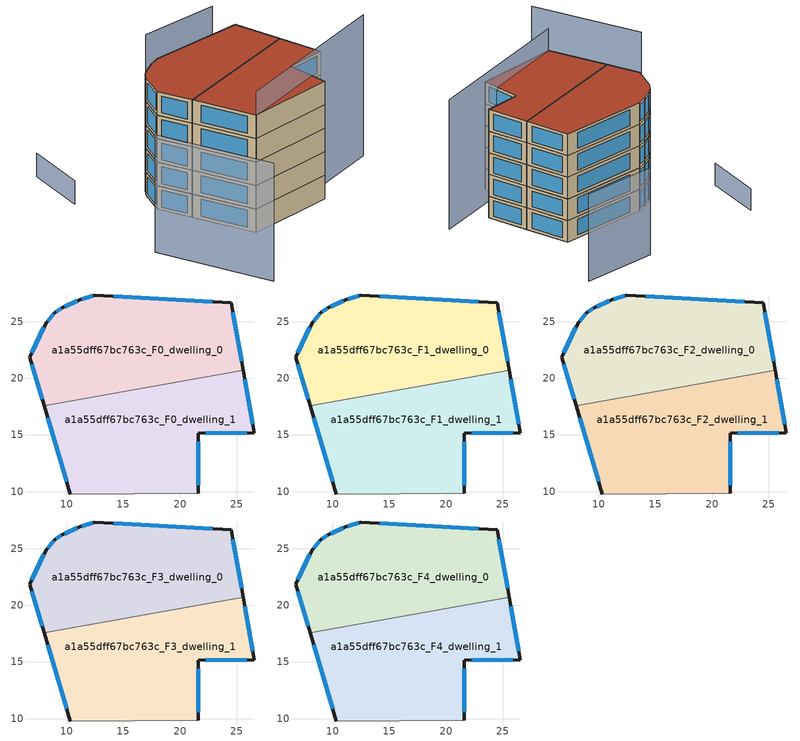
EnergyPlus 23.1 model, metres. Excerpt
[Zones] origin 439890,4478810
a1a55dff67bc763c_F0_dwelling_0
 floor ground (EU_floor_Construction): 25.58,20.69 24.52,26.66 12.47,27.34 11.14,26.92 9.63,26.21 8.99,25.81 8.21,24.91 6.74,21.84 8.01,17.58 z0
 wall outside (EU_wall_Construction): 8.01,17.58 6.74,21.84 8.21,24.91 8.99,25.81 9.63,26.21 11.14,26.92 12.47,27.34 24.52,26.66 25.58,20.69 z0:3
 wall to a1a55dff67bc763c_F0_dwelling_1 (EU_wall_Construction): 25.58,20.69 8.01,17.58 z0:3
 window (EU_Window_Construction): 9.84,26.31 10.93,26.82 / 11.33,26.98 12.28,27.28 / 14.14,27.24 22.85,26.75 / 24.67,25.83 25.43,21.52 / 7.83,18.17 6.92,21.25 / 6.95,22.26 8,24.48 / 8.32,25.04 8.88,25.69 / 9.08,25.87 9.54,26.15 z0.42:2.58
a1a55dff67bc763c_F0_dwelling_1
 floor ground (EU_floor_Construction): 21.61,9.85 21.59,15.14 26.55,15.21 25.58,20.69 8.01,17.58 10.32,9.8 z0
 wall outside (EU_wall_Construction): 10.32,9.8 8.01,17.58 / 25.58,20.69 26.55,15.21 21.59,15.14 21.61,9.85 z0:3
 wall adiabatic (EU_wall_Construction): 21.61,9.85 10.32,9.8 z0:3
 window (EU_Window_Construction): 10,10.88 8.33,16.5 / 25.71,19.93 26.41,15.97 / 25.86,15.2 22.28,15.15 / 21.6,14.41 21.61,10.58 z0.42:2.58
a1a55dff67bc763c_F1_dwelling_0
 floor to a1a55dff67bc763c_F0_dwelling_0 (EU_floor_Construction): 25.58,20.69 24.52,26.66 12.47,27.34 11.14,26.92 9.63,26.21 8.99,25.81 8.21,24.91 6.74,21.84 8.01,17.58 z3
 wall outside (EU_wall_Construction): 8.01,17.58 6.74,21.84 8.21,24.91 8.99,25.81 9.63,26.21 11.14,26.92 12.47,27.34 24.52,26.66 25.58,20.69 z3:6
 wall to a1a55dff67bc763c_F1_dwelling_1 (EU_wall_Construction): 25.58,20.69 8.01,17.58 z3:6
 window (EU_Window_Construction): 9.84,26.31 10.93,26.82 / 11.33,26.98 12.28,27.28 / 14.14,27.24 22.85,26.75 / 24.67,25.83 25.43,21.52 / 7.83,18.17 6.92,21.25 / 6.95,22.26 8,24.48 / 8.32,25.04 8.88,25.69 / 9.08,25.87 9.54,26.15 z3.42:5.58
a1a55dff67bc763c_F1_dwelling_1
 floor to a1a55dff67bc763c_F0_dwelling_1 (EU_floor_Construction): 21.61,9.85 21.59,15.14 26.55,15.21 25.58,20.69 8.01,17.58 10.32,9.8 z3
 wall outside (EU_wall_Construction): 10.32,9.8 8.01,17.58 / 25.58,20.69 26.55,15.21 21.59,15.14 21.61,9.85 z3:6
 wall adiabatic (EU_wall_Construction): 21.61,9.85 10.32,9.8 z3:6
 window (EU_Window_Construction): 10,10.88 8.33,16.5 / 25.71,19.93 26.41,15.97 / 25.86,15.2 22.28,15.15 / 21.6,14.41 21.61,10.58 z3.42:5.58
a1a55dff67bc763c_F2_dwelling_0
 floor to a1a55dff67bc763c_F1_dwelling_0 (EU_floor_Construction): 25.58,20.69 24.52,26.66 12.47,27.34 11.14,26.92 9.63,26.21 8.99,25.81 8.21,24.91 6.74,21.84 8.01,17.58 z6
 wall outside (EU_wall_Construction): 8.01,17.58 6.74,21.84 8.21,24.91 8.99,25.81 9.63,26.21 11.14,26.92 12.47,27.34 24.52,26.66 25.58,20.69 z6:9
 wall to a1a55dff67bc763c_F2_dwelling_1 (EU_wall_Construction): 25.58,20.69 8.01,17.58 z6:9
 window (EU_Window_Construction): 9.84,26.31 10.93,26.82 / 11.33,26.98 12.28,27.28 / 14.14,27.24 22.85,26.75 / 24.67,25.83 25.43,21.52 / 7.83,18.17 6.92,21.25 / 6.95,22.26 8,24.48 / 8.32,25.04 8.88,25.69 / 9.08,25.87 9.54,26.15 z6.42:8.58
a1a55dff67bc763c_F2_dwelling_1
 floor to a1a55dff67bc763c_F1_dwelling_1 (EU_floor_Construction): 21.61,9.85 21.59,15.14 26.55,15.21 25.58,20.69 8.01,17.58 10.32,9.8 z6
 wall outside (EU_wall_Construction): 10.32,9.8 8.01,17.58 / 25.58,20.69 26.55,15.21 21.59,15.14 21.61,9.85 z6:9
 wall adiabatic (EU_wall_Construction): 21.61,9.85 10.32,9.8 z6:9
 window (EU_Window_Construction): 10,10.88 8.33,16.5 / 25.71,19.93 26.41,15.97 / 25.86,15.2 22.28,15.15 / 21.6,14.41 21.61,10.58 z6.42:8.58
a1a55dff67bc763c_F3_dwelling_0
 floor to a1a55dff67bc763c_F2_dwelling_0 (EU_floor_Construction): 25.58,20.69 24.52,26.66 12.47,27.34 11.14,26.92 9.63,26.21 8.99,25.81 8.21,24.91 6.74,21.84 8.01,17.58 z9
 wall outside (EU_wall_Construction): 8.01,17.58 6.74,21.84 8.21,24.91 8.99,25.81 9.63,26.21 11.14,26.92 12.47,27.34 24.52,26.66 25.58,20.69 z9:12
 wall to a1a55dff67bc763c_F3_dwelling_1 (EU_wall_Construction): 25.58,20.69 8.01,17.58 z9:12
 window (EU_Window_Construction): 9.84,26.31 10.93,26.82 / 11.33,26.98 12.28,27.28 / 14.14,27.24 22.85,26.75 / 24.67,25.83 25.43,21.52 / 7.83,18.17 6.92,21.25 / 6.95,22.26 8,24.48 / 8.32,25.04 8.88,25.69 / 9.08,25.87 9.54,26.15 z9.42:11.58
a1a55dff67bc763c_F3_dwelling_1
 floor to a1a55dff67bc763c_F2_dwelling_1 (EU_floor_Construction): 21.61,9.85 21.59,15.14 26.55,15.21 25.58,20.69 8.01,17.58 10.32,9.8 z9
 wall outside (EU_wall_Construction): 10.32,9.8 8.01,17.58 / 25.58,20.69 26.55,15.21 21.59,15.14 21.61,9.85 z9:12
 wall adiabatic (EU_wall_Construction): 21.61,9.85 10.32,9.8 z9:12
 window (EU_Window_Construction): 10,10.88 8.33,16.5 / 25.71,19.93 26.41,15.97 / 25.86,15.2 22.28,15.15 / 21.6,14.41 21.61,10.58 z9.42:11.58
a1a55dff67bc763c_F4_dwelling_0
 floor to a1a55dff67bc763c_F3_dwelling_0 (EU_floor_Construction): 25.58,20.69 24.52,26.66 12.47,27.34 11.14,26.92 9.63,26.21 8.99,25.81 8.21,24.91 6.74,21.84 8.01,17.58 z12
 wall outside (EU_wall_Construction): 8.01,17.58 6.74,21.84 8.21,24.91 8.99,25.81 9.63,26.21 11.14,26.92 12.47,27.34 24.52,26.66 25.58,20.69 z12:15
 wall to a1a55dff67bc763c_F4_dwelling_1 (EU_wall_Construction): 25.58,20.69 8.01,17.58 z12:15
 window (EU_Window_Construction): 9.84,26.31 10.93,26.82 / 11.33,26.98 12.28,27.28 / 14.14,27.24 22.85,26.75 / 24.67,25.83 25.43,21.52 / 7.83,18.17 6.92,21.25 / 6.95,22.26 8,24.48 / 8.32,25.04 8.88,25.69 / 9.08,25.87 9.54,26.15 z12.42:14.58
 roof outside (EU_roof_Construction): 24.52,26.66 25.58,20.69 8.01,17.58 6.74,21.84 8.21,24.91 8.99,25.81 9.63,26.21 11.14,26.92 12.47,27.34 z15
a1a55dff67bc763c_F4_dwelling_1
 floor to a1a55dff67bc763c_F3_dwelling_1 (EU_floor_Construction): 21.61,9.85 21.59,15.14 26.55,15.21 25.58,20.69 8.01,17.58 10.32,9.8 z12
 wall outside (EU_wall_Construction): 10.32,9.8 8.01,17.58 / 25.58,20.69 26.55,15.21 21.59,15.14 21.61,9.85 z12:15
 wall adiabatic (EU_wall_Construction): 21.61,9.85 10.32,9.8 z12:15
 window (EU_Window_Construction): 10,10.88 8.33,16.5 / 25.71,19.93 26.41,15.97 / 25.86,15.2 22.28,15.15 / 21.6,14.41 21.61,10.58 z12.42:14.58
 roof outside (EU_roof_Construction): 25.58,20.69 26.55,15.21 21.59,15.14 21.61,9.85 10.32,9.8 8.01,17.58 z15
shading: 10.32,9.8 32.08,13.86 z0:18; -0.95,14.78 3.3,0.34 z0:15; 2.99,37.04 1.2,29.39 z0:3; 30.07,35.47 19.88,36.15 z0:12
[Building]
EU S2 Campaign: North Axis=0; Terrain=City; Solar Distribution=FullExterior
[Site:Location]
Madrid: Latitude=40.5; Longitude=-3.5; Time Zone=1; Elevation=609
[SizingPeriod:WeatherFileDays]
AnnualSizingPeriod: Begin Month=1; Begin Day of Month=1; End Month=12; End Day of Month=31; Day of Week for Start Day=Monday; Use Weather File Daylight Saving Period=No; Use Weather File Rain and Snow Indicators=No
[MATERIAL]
EU_InternalMass_Material: Roughness=MediumRough; Thickness=0.1; Conductivity=1; Density=1800; Specific Heat=900; Thermal Absorptance=0.9; Solar Absorptance=0.7; Visible Absorptance=0.7
[MATERIAL:NOMASS] Roughness=MediumRough; Thermal Absorptance=0.9; Solar Absorptance=0.7; Visible Absorptance=0.7
Name | Thermal Resistance
EU_wall_NoMass | 1.60022
EU_roof_NoMass | 1.57597
EU_floor_NoMass | 0.470652
[WINDOWMATERIAL:SIMPLEGLAZINGSYSTEM]
EU_Window_SimpleGlazing: UFactor=3.28802; Solar Heat Gain Coefficient=0.85; Visible Transmittance=0.85
[CONSTRUCTION]
EU_wall_Construction: EU_wall_NoMass
EU_roof_Construction: EU_roof_NoMass
EU_floor_Construction: EU_floor_NoMass
EU_InternalMass_Construction: EU_InternalMass_Material
EU_Window_Construction: EU_Window_SimpleGlazing
[ZONE] Type=1; Multiplier=1; Ceiling Height=autocalculate; Floor Area=autocalculate; Part of Total Floor Area=Yes
Name | Volume
a1a55dff67bc763c_F0_dwelling_0; a1a55dff67bc763c_F1_dwelling_0; a1a55dff67bc763c_F2_dwelling_0; a1a55dff67bc763c_F3_dwelling_0; a1a55dff67bc763c_F4_dwelling_0 | 408.386
a1a55dff67bc763c_F0_dwelling_1; a1a55dff67bc763c_F1_dwelling_1; a1a55dff67bc763c_F2_dwelling_1; a1a55dff67bc763c_F3_dwelling_1; a1a55dff67bc763c_F4_dwelling_1 | 408.397
[INTERNALMASS] Construction=EU_InternalMass_Construction
Name | Zone or ZoneList | Surface Area
a1a55dff67bc763c_F0_dwelling_0_EU_InternalMass | a1a55dff67bc763c_F0_dwelling_0 | 136.129
a1a55dff67bc763c_F0_dwelling_1_EU_InternalMass | a1a55dff67bc763c_F0_dwelling_1 | 136.132
a1a55dff67bc763c_F1_dwelling_0_EU_InternalMass | a1a55dff67bc763c_F1_dwelling_0 | 136.129
a1a55dff67bc763c_F1_dwelling_1_EU_InternalMass | a1a55dff67bc763c_F1_dwelling_1 | 136.132
a1a55dff67bc763c_F2_dwelling_0_EU_InternalMass | a1a55dff67bc763c_F2_dwelling_0 | 136.129
a1a55dff67bc763c_F2_dwelling_1_EU_InternalMass | a1a55dff67bc763c_F2_dwelling_1 | 136.132
a1a55dff67bc763c_F3_dwelling_0_EU_InternalMass | a1a55dff67bc763c_F3_dwelling_0 | 136.129
a1a55dff67bc763c_F3_dwelling_1_EU_InternalMass | a1a55dff67bc763c_F3_dwelling_1 | 136.132
a1a55dff67bc763c_F4_dwelling_0_EU_InternalMass | a1a55dff67bc763c_F4_dwelling_0 | 136.129
a1a55dff67bc763c_F4_dwelling_1_EU_InternalMass | a1a55dff67bc763c_F4_dwelling_1 | 136.132
[OTHEREQUIPMENT] Fuel Type=Electricity; Design Level Calculation Method=Watts/Area; Power per Zone Floor Area=1; Fraction Latent=0; Fraction Radiant=0; Fraction Lost=0; Carbon Dioxide Generation Rate=0; EndUse Subcategory=EU_Step8_InternalGains
Name | Zone or ZoneList or Space or SpaceList | Schedule
EU_Step8_InternalGain_a1a55dff67bc763c_F0_dwelling_0_f000 | a1a55dff67bc763c_F0_dwelling_0 | EU_Step8_GainSchedule_a1a55dff67bc763c_F0_dwelling_0_f000
EU_Step8_InternalGain_a1a55dff67bc763c_F0_dwelling_1_f000 | a1a55dff67bc763c_F0_dwelling_1 | EU_Step8_GainSchedule_a1a55dff67bc763c_F0_dwelling_1_f000
EU_Step8_InternalGain_a1a55dff67bc763c_F1_dwelling_0_f000 | a1a55dff67bc763c_F1_dwelling_0 | EU_Step8_GainSchedule_a1a55dff67bc763c_F1_dwelling_0_f000
EU_Step8_InternalGain_a1a55dff67bc763c_F1_dwelling_1_f000 | a1a55dff67bc763c_F1_dwelling_1 | EU_Step8_GainSchedule_a1a55dff67bc763c_F1_dwelling_1_f000
EU_Step8_InternalGain_a1a55dff67bc763c_F2_dwelling_0_f000 | a1a55dff67bc763c_F2_dwelling_0 | EU_Step8_GainSchedule_a1a55dff67bc763c_F2_dwelling_0_f000
EU_Step8_InternalGain_a1a55dff67bc763c_F2_dwelling_1_f000 | a1a55dff67bc763c_F2_dwelling_1 | EU_Step8_GainSchedule_a1a55dff67bc763c_F2_dwelling_1_f000
EU_Step8_InternalGain_a1a55dff67bc763c_F3_dwelling_0_f000 | a1a55dff67bc763c_F3_dwelling_0 | EU_Step8_GainSchedule_a1a55dff67bc763c_F3_dwelling_0_f000
EU_Step8_InternalGain_a1a55dff67bc763c_F3_dwelling_1_f000 | a1a55dff67bc763c_F3_dwelling_1 | EU_Step8_GainSchedule_a1a55dff67bc763c_F3_dwelling_1_f000
EU_Step8_InternalGain_a1a55dff67bc763c_F4_dwelling_0_f000 | a1a55dff67bc763c_F4_dwelling_0 | EU_Step8_GainSchedule_a1a55dff67bc763c_F4_dwelling_0_f000
EU_Step8_InternalGain_a1a55dff67bc763c_F4_dwelling_1_f000 | a1a55dff67bc763c_F4_dwelling_1 | EU_Step8_GainSchedule_a1a55dff67bc763c_F4_dwelling_1_f000
[ZONEVENTILATION:DESIGNFLOWRATE] Schedule=EU_AlwaysOn; Design Flow Rate Calculation Method=AirChanges/Hour; Air Changes per Hour=0.480704; Ventilation Type=Natural; Fan Pressure Rise=0; Fan Total Efficiency=1; Constant Term Coefficient=1; Temperature Term Coefficient=0; Velocity Term Coefficient=0; Velocity Squared Term Coefficient=0; Minimum Indoor Temperature=-100; Maximum Indoor Temperature=100; Delta Temperature=-100; Minimum Outdoor Temperature=-100; Maximum Outdoor Temperature=100; Maximum Wind Speed=40
Name | Zone or ZoneList or Space or SpaceList
EU_ConstantAir_a1a55dff67bc763c_F0_dwelling_0 | a1a55dff67bc763c_F0_dwelling_0
EU_ConstantAir_a1a55dff67bc763c_F0_dwelling_1 | a1a55dff67bc763c_F0_dwelling_1
EU_ConstantAir_a1a55dff67bc763c_F1_dwelling_0 | a1a55dff67bc763c_F1_dwelling_0
EU_ConstantAir_a1a55dff67bc763c_F1_dwelling_1 | a1a55dff67bc763c_F1_dwelling_1
EU_ConstantAir_a1a55dff67bc763c_F2_dwelling_0 | a1a55dff67bc763c_F2_dwelling_0
EU_ConstantAir_a1a55dff67bc763c_F2_dwelling_1 | a1a55dff67bc763c_F2_dwelling_1
EU_ConstantAir_a1a55dff67bc763c_F3_dwelling_0 | a1a55dff67bc763c_F3_dwelling_0
EU_ConstantAir_a1a55dff67bc763c_F3_dwelling_1 | a1a55dff67bc763c_F3_dwelling_1
EU_ConstantAir_a1a55dff67bc763c_F4_dwelling_0 | a1a55dff67bc763c_F4_dwelling_0
EU_ConstantAir_a1a55dff67bc763c_F4_dwelling_1 | a1a55dff67bc763c_F4_dwelling_1
[HVACTEMPLATE:THERMOSTAT] Constant Heating Setpoint=20; Constant Cooling Setpoint=50
EU_HeatOnly_a1a55dff67bc763c_F0_dwelling_0; EU_HeatOnly_a1a55dff67bc763c_F0_dwelling_1; EU_HeatOnly_a1a55dff67bc763c_F1_dwelling_0; EU_HeatOnly_a1a55dff67bc763c_F1_dwelling_1; EU_HeatOnly_a1a55dff67bc763c_F2_dwelling_0; EU_HeatOnly_a1a55dff67bc763c_F2_dwelling_1; EU_HeatOnly_a1a55dff67bc763c_F3_dwelling_0; EU_HeatOnly_a1a55dff67bc763c_F3_dwelling_1; EU_HeatOnly_a1a55dff67bc763c_F4_dwelling_0; EU_HeatOnly_a1a55dff67bc763c_F4_dwelling_1
[HVACTEMPLATE:ZONE:IDEALLOADSAIRSYSTEM] System Availability Schedule=EU_AlwaysOn; Maximum Heating Supply Air Temperature=50; Minimum Cooling Supply Air Temperature=13; Maximum Heating Supply Air Humidity Ratio=0.0156; Minimum Cooling Supply Air Humidity Ratio=0.0077; Heating Limit=NoLimit; Cooling Limit=NoLimit; Heating Availability Schedule=EU_AlwaysOn; Cooling Availability Schedule=EU_CoolingOff; Dehumidification Control Type=ConstantSensibleHeatRatio; Cooling Sensible Heat Ratio=0.7; Dehumidification Setpoint=60; Humidification Control Type=None; Humidification Setpoint=30; Outdoor Air Method=None; Outdoor Air Flow Rate per Person=0.00944; Outdoor Air Flow Rate per Zone Floor Area=0; Outdoor Air Flow Rate per Zone=0; Demand Controlled Ventilation Type=None; Outdoor Air Economizer Type=NoEconomizer; Heat Recovery Type=None; Sensible Heat Recovery Effectiveness=0.7; Latent Heat Recovery Effectiveness=0.65
Name | Template Thermostat
a1a55dff67bc763c_F0_dwelling_0 | EU_HeatOnly_a1a55dff67bc763c_F0_dwelling_0
a1a55dff67bc763c_F0_dwelling_1 | EU_HeatOnly_a1a55dff67bc763c_F0_dwelling_1
a1a55dff67bc763c_F1_dwelling_0 | EU_HeatOnly_a1a55dff67bc763c_F1_dwelling_0
a1a55dff67bc763c_F1_dwelling_1 | EU_HeatOnly_a1a55dff67bc763c_F1_dwelling_1
a1a55dff67bc763c_F2_dwelling_0 | EU_HeatOnly_a1a55dff67bc763c_F2_dwelling_0
a1a55dff67bc763c_F2_dwelling_1 | EU_HeatOnly_a1a55dff67bc763c_F2_dwelling_1
a1a55dff67bc763c_F3_dwelling_0 | EU_HeatOnly_a1a55dff67bc763c_F3_dwelling_0
a1a55dff67bc763c_F3_dwelling_1 | EU_HeatOnly_a1a55dff67bc763c_F3_dwelling_1
a1a55dff67bc763c_F4_dwelling_0 | EU_HeatOnly_a1a55dff67bc763c_F4_dwelling_0
a1a55dff67bc763c_F4_dwelling_1 | EU_HeatOnly_a1a55dff67bc763c_F4_dwelling_1
[SIZING:ZONE] Zone Cooling Design Supply Air Temperature Input Method=SupplyAirTemperature; Zone Cooling Design Supply Air Temperature=13; Zone Heating Design Supply Air Temperature Input Method=SupplyAirTemperature; Zone Heating Design Supply Air Temperature=50; Zone Cooling Design Supply Air Humidity Ratio=0.008; Zone Heating Design Supply Air Humidity Ratio=0.008; Cooling Design Air Flow Method=DesignDay; Cooling Design Air Flow Rate=0; Cooling Minimum Air Flow per Zone Floor Area=0.000762; Cooling Minimum Air Flow=0; Cooling Minimum Air Flow Fraction=0.2; Heating Design Air Flow Method=DesignDay; Heating Design Air Flow Rate=0; Heating Maximum Air Flow per Zone Floor Area=0.002032; Heating Maximum Air Flow=0.141576; Heating Maximum Air Flow Fraction=0.3; Account for Dedicated Outdoor Air System=No; Dedicated Outdoor Air System Control Strategy=NeutralSupplyAir; Dedicated Outdoor Air Low Setpoint Temperature for Design=autosize; Dedicated Outdoor Air High Setpoint Temperature for Design=autosize; Zone Load Sizing Method=Sensible Load Only No Latent Load; Zone Latent Cooling Design Supply Air Humidity Ratio Input Method=HumidityRatioDifference; Zone Cooling Design Supply Air Humidity Ratio Difference=0.005; Zone Latent Heating Design Supply Air Humidity Ratio Input Method=HumidityRatioDifference; Zone Humidification Design Supply Air Humidity Ratio Difference=0.005
a1a55dff67bc763c_F0_dwelling_0; a1a55dff67bc763c_F0_dwelling_1; a1a55dff67bc763c_F1_dwelling_0; a1a55dff67bc763c_F1_dwelling_1; a1a55dff67bc763c_F2_dwelling_0; a1a55dff67bc763c_F2_dwelling_1; a1a55dff67bc763c_F3_dwelling_0; a1a55dff67bc763c_F3_dwelling_1; a1a55dff67bc763c_F4_dwelling_0; a1a55dff67bc763c_F4_dwelling_1
[SCHEDULE:CONSTANT]
Name | Hourly Value
EU_AlwaysOn | 1
EU_CoolingOff | 0
[SCHEDULE:FILE] Column Number=1; Rows to Skip at Top=0; Number of Hours of Data=8760; Column Separator=Comma; Interpolate to Timestep=No; Minutes per Item=60; Adjust Schedule for Daylight Savings=Yes
Name | File
EU_Step8_GainSchedule_a1a55dff67bc763c_F0_dwelling_0_f000 | ../../schedules/a1a55dff67bc763c/a1a55dff67bc763c_F0_dwelling_0_f000_gain.csv
EU_Step8_GainSchedule_a1a55dff67bc763c_F0_dwelling_1_f000 | ../../schedules/a1a55dff67bc763c/a1a55dff67bc763c_F0_dwelling_1_f000_gain.csv
EU_Step8_GainSchedule_a1a55dff67bc763c_F1_dwelling_0_f000 | ../../schedules/a1a55dff67bc763c/a1a55dff67bc763c_F1_dwelling_0_f000_gain.csv
EU_Step8_GainSchedule_a1a55dff67bc763c_F1_dwelling_1_f000 | ../../schedules/a1a55dff67bc763c/a1a55dff67bc763c_F1_dwelling_1_f000_gain.csv
EU_Step8_GainSchedule_a1a55dff67bc763c_F2_dwelling_0_f000 | ../../schedules/a1a55dff67bc763c/a1a55dff67bc763c_F2_dwelling_0_f000_gain.csv
EU_Step8_GainSchedule_a1a55dff67bc763c_F2_dwelling_1_f000 | ../../schedules/a1a55dff67bc763c/a1a55dff67bc763c_F2_dwelling_1_f000_gain.csv
EU_Step8_GainSchedule_a1a55dff67bc763c_F3_dwelling_0_f000 | ../../schedules/a1a55dff67bc763c/a1a55dff67bc763c_F3_dwelling_0_f000_gain.csv
EU_Step8_GainSchedule_a1a55dff67bc763c_F3_dwelling_1_f000 | ../../schedules/a1a55dff67bc763c/a1a55dff67bc763c_F3_dwelling_1_f000_gain.csv
EU_Step8_GainSchedule_a1a55dff67bc763c_F4_dwelling_0_f000 | ../../schedules/a1a55dff67bc763c/a1a55dff67bc763c_F4_dwelling_0_f000_gain.csv
EU_Step8_GainSchedule_a1a55dff67bc763c_F4_dwelling_1_f000 | ../../schedules/a1a55dff67bc763c/a1a55dff67bc763c_F4_dwelling_1_f000_gain.csv
